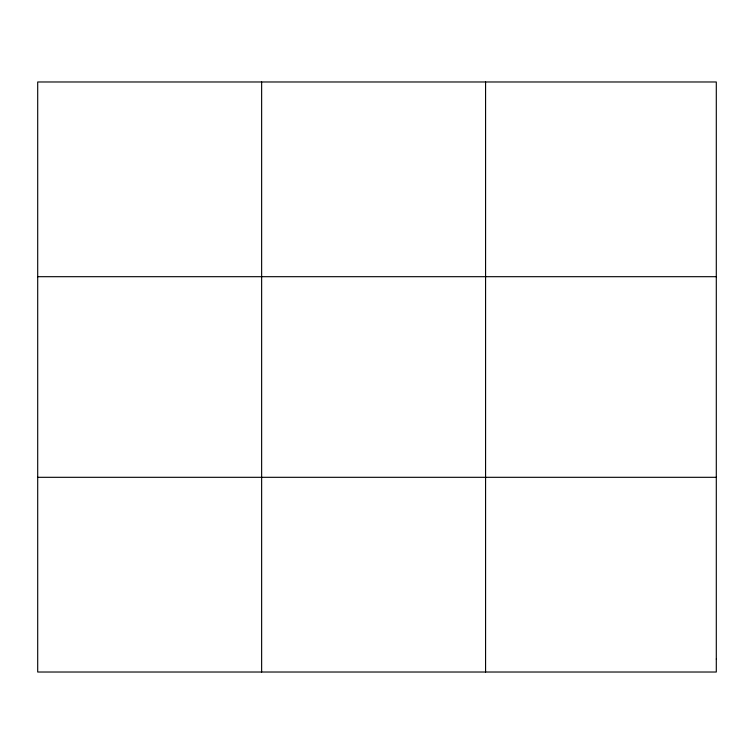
<?xml version="1.0" encoding="UTF-8"?>
<svg xmlns="http://www.w3.org/2000/svg" width="754" height="754" viewBox="0 0 754 754"><rect width="100%" height="100%" fill="white"/><g stroke="black" fill="none" stroke-linecap="round" stroke-linejoin="round"><path stroke-width="1.13" d="M261.638 81.979L261.638 672.021M485.576 81.979L485.576 672.021M37.7 276.69L716.3 276.69M37.7 477.31L716.3 477.31M716.3 659.043L716.3 672.021L37.7 672.021L37.7 81.979L716.3 81.979L716.3 659.043"/></g></svg>
